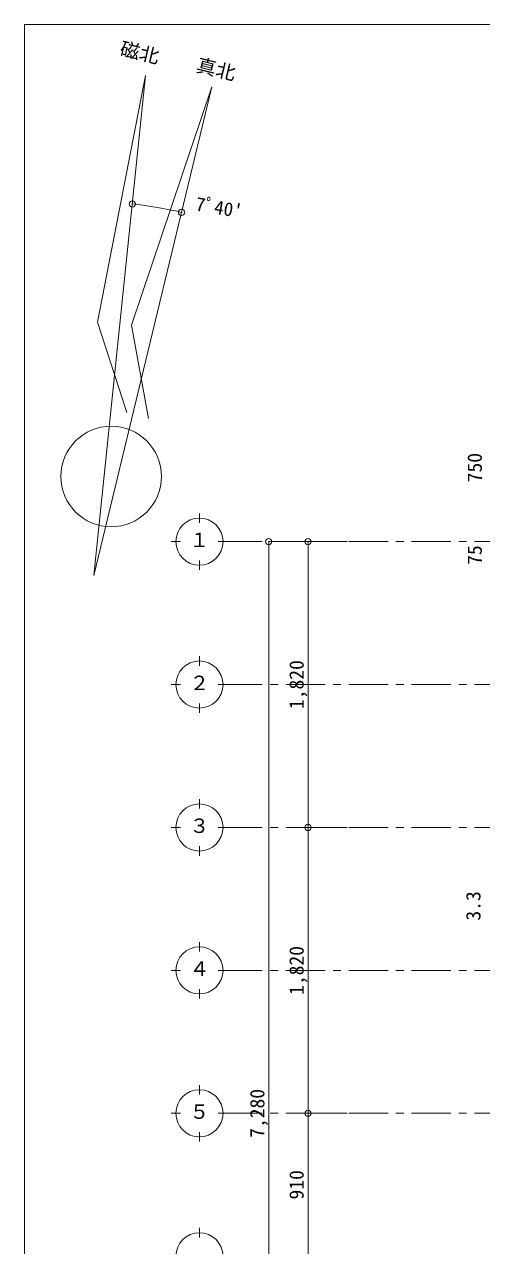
# Model space of a CAD drawing. Units: millimetres at full size, sheet at 1:50. Extents: x -16792 to 54909, y -26252 to 25759.
# Drawn here: x -8506 to -5591, y -940 to 6842 of the extents above; entities that cross this region are included whole.
import ezdxf
from ezdxf.enums import TextEntityAlignment as Align

# ---------------------------------------------------------------- set-up
doc = ezdxf.new("R2010")
doc.units = ezdxf.units.MM
doc.header["$LTSCALE"] = 50
doc.header["$PDMODE"] = 32
doc.header["$PDSIZE"] = 40
doc.linetypes.add('CHAIN1', pattern=[8, 5, -1, 1, -1])
for name, color, linetype, lineweight in [('3-1_通り芯・通り番号', 7, 'Continuous', 13), ('3-A_文字', 7, 'Continuous', 13), ('3-F_寸法・方位', 7, 'Continuous', 13), ('F-F_図面枠（共通）', 7, 'Continuous', 13)]:
    doc.layers.add(name, color=color, linetype=linetype, lineweight=lineweight)
doc.layers.add('C-A', color=6, linetype='Continuous')
doc.styles.add('ＭＳ ゴシック', font='')
doc.styles.get('ＭＳ ゴシック').set_extended_font_data('MS Gothic')

msp = doc.modelspace()

# ---------------------------------------------------------------- linework, layer by layer
at = {"layer": '3-1_通り芯・通り番号'}
for p, q in [((-7392.18, 3668.8), (-7392.18, 3728.8)), ((-7572.18, 3548.8), (-7512.18, 3548.8)), ((-7272.18, 3548.8), (-7212.18, 3548.8)), ((-7392.18, 3368.8), (-7392.18, 3428.8)), ((-7392.18, 2758.8), (-7392.18, 2818.8)), ((-7572.18, 2638.8), (-7512.18, 2638.8)), ((-7272.18, 2638.8), (-7212.18, 2638.8)), ((-7392.18, 2458.8), (-7392.18, 2518.8)), ((-7392.18, 1848.8), (-7392.18, 1908.8)), ((-7572.18, 1728.8), (-7512.18, 1728.8)), ((-7272.18, 1728.8), (-7212.18, 1728.8)), ((-7392.18, 1548.8), (-7392.18, 1608.8)), ((-7392.18, 938.8), (-7392.18, 998.8)), ((-7572.18, 818.8), (-7512.18, 818.8)), ((-7272.18, 818.8), (-7212.18, 818.8)), ((-7392.18, 638.8), (-7392.18, 698.8)), ((-7392.18, 28.8), (-7392.18, 88.8)), ((-7572.18, -91.2), (-7512.18, -91.2)), ((-7272.18, -91.2), (-7212.18, -91.2)), ((-7392.18, -271.2), (-7392.18, -211.2)), ((-7392.18, -881.2), (-7392.18, -821.2))]:
    msp.add_line(p, q, dxfattribs=at)
at = {"layer": '3-1_通り芯・通り番号', "color": 1, "linetype": 'CHAIN1', "lineweight": 9}
for p, q in [((-7242.18, 3548.8), (4082.32, 3548.8)), ((-7242.18, 2638.8), (4082.32, 2638.8)), ((-7242.18, 1728.8), (4082.32, 1728.8)), ((-7242.18, 818.8), (4082.32, 818.8)), ((-7242.18, -91.2), (4082.32, -91.2))]:
    msp.add_line(p, q, dxfattribs=at)
at = {"layer": '3-1_通り芯・通り番号'}
for centre in [(-7392.18, 3548.8), (-7392.18, 2638.8), (-7392.18, 1728.8), (-7392.18, 818.8), (-7392.18, -91.2), (-7392.18, -1001.2)]:
    msp.add_circle(centre, 150, dxfattribs=at)
at = {"layer": '3-F_寸法・方位'}
for p, q in [((-8064.47, 3333.27), (-7735.05, 6516.27)), ((-8040.2, 4945.64), (-7735.05, 6516.27)), ((-8064.47, 3333.27), (-7313.35, 6443.87)), ((-7825.31, 4927.99), (-7313.35, 6443.87)), ((-8040.15, 4946.18), (-7853.25, 4371.86)), ((-7825.31, 4927.99), (-7716.7, 4333.87)), ((-6951.36, 3548.8), (-6951.36, -3731.2)), ((-6951.36, 3548.8), (-6701.36, 3548.8)), ((-6701.36, 3548.8), (-6701.36, 1728.8)), ((-6701.36, 3548.8), (-6451.36, 3548.8)), ((-6701.36, 1728.8), (-6451.36, 1728.8)), ((-6701.36, 1728.8), (-6701.36, -91.2)), ((-6701.36, -91.2), (-6451.36, -91.2)), ((-6701.36, -91.2), (-6701.36, -1001.2))]:
    msp.add_line(p, q, dxfattribs=at)
msp.add_circle((-7954.03, 3963.56), 320, dxfattribs=at)
at = {"layer": '3-F_寸法・方位', "color": 4, "lineweight": 5}
msp.add_arc((-8064.47, 3333.27), 2378.27, 76.42465, 84.09132, dxfattribs=at)
at = {"layer": '3-F_寸法・方位', "color": 2}
for p in [(-7819.64, 5698.91), (-7506.23, 5645.1)]:
    msp.add_point(p, dxfattribs=at)
at = {"layer": '3-F_寸法・方位'}
for p in [(-6951.36, 3548.8), (-6701.36, 3548.8), (-6701.36, 1728.8), (-6701.36, -91.2)]:
    msp.add_point(p, dxfattribs=at)
at = {"layer": 'F-F_図面枠（共通）'}
for q in [(11294.26, 6841.87), (-8505.74, -6958.13)]:
    msp.add_line((-8505.74, 6841.87), q, dxfattribs=at)

# ---------------------------------------------------------------- texts
at = {"layer": '3-A_文字', "style": 'ＭＳ ゴシック'}
for s, p in [('１', (-7454.68, 3486.3)), ('２', (-7454.68, 2576.3)), ('３', (-7454.68, 1666.3)), ('４', (-7454.68, 756.3)), ('５', (-7454.68, -153.7))]:
    msp.add_text(s, height=91.64, dxfattribs=at).set_placement(p, align=Align.BOTTOM_LEFT)
at = {"layer": '3-F_寸法・方位', "style": 'ＭＳ ゴシック', "width": 1.05}
for s, p in [('磁北', (-7911.35, 6624.43)), ('真北', (-7424.92, 6518.26))]:
    msp.add_text(s, height=87.98, rotation=346.425, dxfattribs=at).set_placement(p, align=Align.BOTTOM_LEFT)
at = {"layer": '3-F_寸法・方位', "style": 'ＭＳ ゴシック'}
for s, height, rotation, p in [("7ﾟ40'", 87.98, 350.258, (-7426.06, 5631.8)), ('750', 91.64, 90, (-5567.78, 3926.55)), ('75', 91.64, 90, (-5567.78, 3401.11)), ('1,820', 91.64, 90, (-6701.36, 2482.55)), ('1,820', 91.64, 90, (-6701.36, 662.55)), ('7,280', 91.64, 90, (-6951.36, -247.45)), ('910', 91.64, 90, (-6701.36, -639.95))]:
    msp.add_text(s, height=height, rotation=rotation, dxfattribs=at).set_placement(p, align=Align.BOTTOM_LEFT)
at = {"layer": 'C-A', "style": 'ＭＳ ゴシック'}
msp.add_text('3.3', height=91.64, rotation=90, dxfattribs=at).set_placement((-5576.48, 1135.85), align=Align.BOTTOM_LEFT)

doc.saveas('drawing.dxf')
